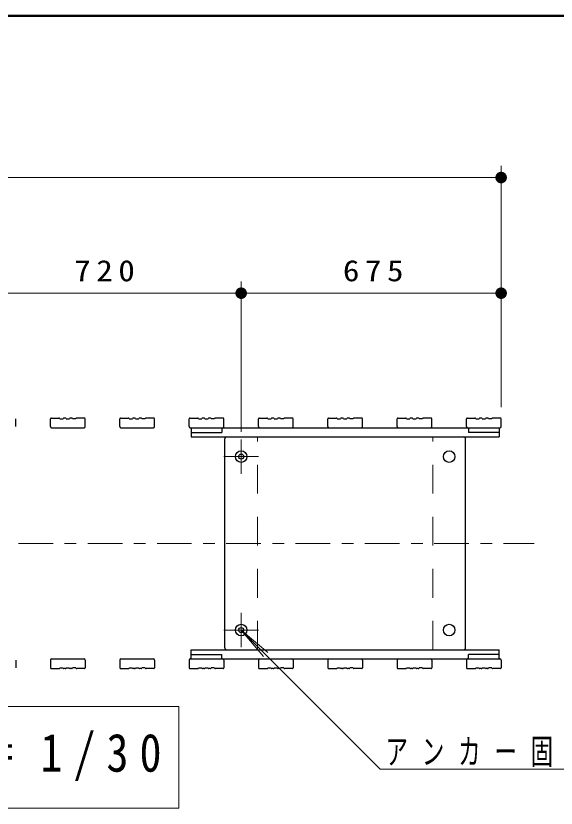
# Model space of a CAD drawing. Units: millimetres on the paper, scale 1:30. Extents: x -385 to 0, y 0 to 267.
# Drawn here: x -114.4 to -67.6, y 198.5 to 267 of the extents above; entities that cross this region are included whole.
import ezdxf

# ---------------------------------------------------------------- set-up
doc = ezdxf.new("R2010")
doc.units = ezdxf.units.MM
doc.linetypes.add('USER1', pattern=[4.5, 2.5, -2])
doc.linetypes.add('USER2', pattern=[6, 3, -1, 1, -1])
doc.layers.add('LY_1', color=7, linetype='Continuous', lineweight=25)
doc.layers.add('LY_4', color=7, linetype='Continuous', lineweight=13)
doc.styles.add('ＭＳ ゴシック', font='')
doc.styles.get('ＭＳ ゴシック').set_extended_font_data('MS Gothic')

# ---------------------------------------------------------------- blocks, each defined once
blk = doc.blocks.new('filled_dot')
at = {"color": 0, "linetype": 'Continuous', "lineweight": -2, "const_width": 1.25}
blk.add_lwpolyline([(-0.625, 0, 1), (0.625, 0, 1)], format="xyb", close=True, dxfattribs=at)

msp = doc.modelspace()

# ---------------------------------------------------------------- linework, layer by layer
at = {"layer": 'LY_1', "lineweight": 13}
for p, q in [((-72.404, 244.015), (-72.404, 254.015)), ((-177.404, 253.015), (-72.404, 253.015)), ((-94.904, 231.038), (-94.904, 244.015)), ((-72.404, 233.149), (-72.404, 244.015)), ((-118.904, 243.015), (-94.904, 243.015)), ((-94.904, 243.015), (-72.404, 243.015)), ((-94.904, 213.882), (-92.976, 211.584)), ((-94.904, 213.882), (-92.606, 211.954)), ((-82.863, 201.84), (-94.904, 213.882)), ((-100.31, 207.282), (-148.11, 207.282)), ((-100.31, 198.482), (-100.31, 207.282)), ((-82.863, 201.84), (-49.409, 201.84)), ((-148.11, 198.482), (-100.31, 198.482))]:
    msp.add_line(p, q, dxfattribs=at)
at = {"layer": 'LY_1'}
for p, q in [((-114.404, 231.482), (-114.404, 232.149)), ((-111.404, 231.482), (-111.404, 232.149)), ((-111.338, 232.215), (-110.671, 232.215)), ((-110.604, 232.149), (-110.304, 232.149)), ((-110.121, 232.215), (-110.238, 232.215)), ((-110.054, 232.149), (-109.754, 232.149)), ((-109.571, 232.215), (-109.688, 232.215)), ((-109.204, 232.149), (-109.504, 232.149)), ((-108.471, 232.215), (-109.138, 232.215)), ((-108.404, 231.482), (-108.404, 232.149)), ((-105.404, 231.482), (-105.404, 232.149)), ((-105.338, 232.215), (-104.671, 232.215)), ((-104.604, 232.149), (-104.304, 232.149)), ((-104.121, 232.215), (-104.238, 232.215)), ((-104.054, 232.149), (-103.754, 232.149)), ((-103.571, 232.215), (-103.688, 232.215)), ((-103.204, 232.149), (-103.504, 232.149)), ((-102.471, 232.215), (-103.138, 232.215)), ((-102.404, 231.482), (-102.404, 232.149)), ((-99.404, 231.482), (-99.404, 232.149)), ((-99.338, 232.215), (-98.671, 232.215)), ((-98.604, 232.149), (-98.304, 232.149)), ((-98.121, 232.215), (-98.238, 232.215)), ((-98.054, 232.149), (-97.754, 232.149)), ((-97.571, 232.215), (-97.688, 232.215)), ((-97.204, 232.149), (-97.504, 232.149)), ((-96.471, 232.215), (-97.138, 232.215)), ((-96.404, 231.482), (-96.404, 232.149)), ((-93.404, 231.482), (-93.404, 232.149)), ((-93.338, 232.215), (-92.671, 232.215)), ((-92.604, 232.149), (-92.304, 232.149)), ((-92.121, 232.215), (-92.238, 232.215)), ((-92.054, 232.149), (-91.754, 232.149)), ((-91.571, 232.215), (-91.688, 232.215)), ((-91.204, 232.149), (-91.504, 232.149)), ((-90.471, 232.215), (-91.138, 232.215)), ((-90.404, 231.482), (-90.404, 232.149)), ((-87.404, 231.482), (-87.404, 232.149)), ((-87.338, 232.215), (-86.671, 232.215)), ((-86.604, 232.149), (-86.304, 232.149)), ((-86.121, 232.215), (-86.238, 232.215)), ((-86.054, 232.149), (-85.754, 232.149)), ((-85.571, 232.215), (-85.688, 232.215)), ((-85.204, 232.149), (-85.504, 232.149)), ((-84.471, 232.215), (-85.138, 232.215)), ((-84.404, 231.482), (-84.404, 232.149)), ((-81.404, 231.482), (-81.404, 232.149)), ((-81.338, 232.215), (-80.671, 232.215)), ((-80.604, 232.149), (-80.304, 232.149)), ((-80.121, 232.215), (-80.238, 232.215)), ((-80.054, 232.149), (-79.754, 232.149)), ((-79.571, 232.215), (-79.688, 232.215)), ((-79.204, 232.149), (-79.504, 232.149)), ((-78.471, 232.215), (-79.138, 232.215)), ((-78.404, 231.482), (-78.404, 232.149)), ((-75.404, 231.482), (-75.404, 232.149)), ((-75.338, 232.215), (-74.671, 232.215)), ((-74.604, 232.149), (-74.304, 232.149)), ((-74.121, 232.215), (-74.238, 232.215)), ((-74.054, 232.149), (-73.754, 232.149)), ((-73.571, 232.215), (-73.688, 232.215)), ((-73.204, 232.149), (-73.504, 232.149)), ((-72.471, 232.215), (-73.138, 232.215)), ((-72.404, 231.482), (-72.404, 232.149)), ((-111.304, 231.382), (-108.504, 231.382)), ((-105.304, 231.382), (-102.504, 231.382)), ((-99.304, 231.382), (-72.504, 231.382)), ((-99.238, 231.382), (-99.238, 230.582)), ((-99.238, 230.982), (-96.571, 230.982)), ((-96.571, 231.382), (-96.571, 230.982)), ((-75.238, 231.382), (-75.238, 230.982)), ((-72.571, 230.982), (-75.238, 230.982)), ((-72.571, 231.382), (-72.571, 230.582)), ((-99.238, 230.582), (-72.571, 230.582)), ((-96.321, 212.349), (-96.321, 230.415)), ((-75.488, 212.349), (-75.488, 230.415)), ((-99.238, 212.182), (-72.571, 212.182)), ((-99.238, 211.382), (-99.238, 212.182)), ((-99.238, 211.782), (-96.571, 211.782)), ((-96.571, 211.382), (-96.571, 211.782)), ((-72.571, 211.782), (-75.238, 211.782)), ((-75.238, 211.382), (-75.238, 211.782)), ((-72.571, 211.382), (-72.571, 212.182)), ((-114.404, 211.282), (-114.404, 210.615)), ((-111.404, 211.282), (-111.404, 210.615)), ((-111.304, 211.382), (-108.504, 211.382)), ((-108.404, 211.282), (-108.404, 210.615)), ((-105.404, 211.282), (-105.404, 210.615)), ((-105.304, 211.382), (-102.504, 211.382)), ((-102.404, 211.282), (-102.404, 210.615)), ((-99.404, 211.282), (-99.404, 210.615)), ((-99.304, 211.382), (-72.504, 211.382)), ((-96.404, 211.282), (-96.404, 210.615)), ((-93.404, 211.282), (-93.404, 210.615)), ((-90.404, 211.282), (-90.404, 210.615)), ((-87.404, 211.282), (-87.404, 210.615)), ((-84.404, 211.282), (-84.404, 210.615)), ((-81.404, 211.282), (-81.404, 210.615)), ((-78.404, 211.282), (-78.404, 210.615)), ((-75.404, 211.282), (-75.404, 210.615)), ((-72.404, 211.282), (-72.404, 210.615)), ((-111.338, 210.549), (-110.671, 210.549)), ((-110.604, 210.615), (-110.304, 210.615)), ((-110.121, 210.549), (-110.238, 210.549)), ((-110.054, 210.615), (-109.754, 210.615)), ((-109.571, 210.549), (-109.688, 210.549)), ((-109.204, 210.615), (-109.504, 210.615)), ((-108.471, 210.549), (-109.138, 210.549)), ((-105.338, 210.549), (-104.671, 210.549)), ((-104.604, 210.615), (-104.304, 210.615)), ((-104.121, 210.549), (-104.238, 210.549)), ((-104.054, 210.615), (-103.754, 210.615)), ((-103.571, 210.549), (-103.688, 210.549)), ((-103.204, 210.615), (-103.504, 210.615)), ((-102.471, 210.549), (-103.138, 210.549)), ((-99.338, 210.549), (-98.671, 210.549)), ((-98.604, 210.615), (-98.304, 210.615)), ((-98.121, 210.549), (-98.238, 210.549)), ((-98.054, 210.615), (-97.754, 210.615)), ((-97.571, 210.549), (-97.688, 210.549)), ((-97.204, 210.615), (-97.504, 210.615)), ((-96.471, 210.549), (-97.138, 210.549)), ((-93.338, 210.549), (-92.671, 210.549)), ((-92.604, 210.615), (-92.304, 210.615)), ((-92.121, 210.549), (-92.238, 210.549)), ((-92.054, 210.615), (-91.754, 210.615)), ((-91.571, 210.549), (-91.688, 210.549)), ((-91.204, 210.615), (-91.504, 210.615)), ((-90.471, 210.549), (-91.138, 210.549)), ((-87.338, 210.549), (-86.671, 210.549)), ((-86.604, 210.615), (-86.304, 210.615)), ((-86.121, 210.549), (-86.238, 210.549)), ((-86.054, 210.615), (-85.754, 210.615)), ((-85.571, 210.549), (-85.688, 210.549)), ((-85.204, 210.615), (-85.504, 210.615)), ((-84.471, 210.549), (-85.138, 210.549)), ((-81.338, 210.549), (-80.671, 210.549)), ((-80.604, 210.615), (-80.304, 210.615)), ((-80.121, 210.549), (-80.238, 210.549)), ((-80.054, 210.615), (-79.754, 210.615)), ((-79.571, 210.549), (-79.688, 210.549)), ((-79.204, 210.615), (-79.504, 210.615)), ((-78.471, 210.549), (-79.138, 210.549)), ((-75.338, 210.549), (-74.671, 210.549)), ((-74.604, 210.615), (-74.304, 210.615)), ((-74.121, 210.549), (-74.238, 210.549)), ((-74.054, 210.615), (-73.754, 210.615)), ((-73.571, 210.549), (-73.688, 210.549)), ((-73.204, 210.615), (-73.504, 210.615)), ((-72.471, 210.549), (-73.138, 210.549))]:
    msp.add_line(p, q, dxfattribs=at)
at = {"layer": 'LY_1', "linetype": 'USER2', "lineweight": 13}
for p, q in [((-94.904, 227.393), (-94.904, 230.371)), ((-93.415, 228.882), (-96.393, 228.882)), ((-180.187, 221.382), (-69.547, 221.382)), ((-94.904, 212.393), (-94.904, 215.371)), ((-93.415, 213.882), (-96.393, 213.882))]:
    msp.add_line(p, q, dxfattribs=at)
at = {"layer": 'LY_1', "linetype": 'USER1', "lineweight": 13}
for p, q in [((-93.488, 212.182), (-93.488, 230.582)), ((-78.321, 212.182), (-78.321, 230.582))]:
    msp.add_line(p, q, dxfattribs=at)
at = {"layer": 'LY_1'}
for centre, radius in [((-94.904, 228.882), 0.5), ((-94.904, 228.882), 0.217), ((-76.904, 228.882), 0.5), ((-94.904, 213.882), 0.5), ((-94.904, 213.882), 0.217), ((-76.904, 213.882), 0.5)]:
    msp.add_circle(centre, radius, dxfattribs=at)
for centre, radius, start, end in [((-111.338, 232.149), 0.0667, 90, 180), ((-110.671, 232.149), 0.0667, 360, 90), ((-110.238, 232.149), 0.0667, 90, 180), ((-110.121, 232.149), 0.0667, 360, 90), ((-109.688, 232.149), 0.0667, 90, 180), ((-109.571, 232.149), 0.0667, 0, 90), ((-109.138, 232.149), 0.0667, 90, 180), ((-108.471, 232.149), 0.0667, 0, 90), ((-105.338, 232.149), 0.0667, 90, 180), ((-104.671, 232.149), 0.0667, 360, 90), ((-104.238, 232.149), 0.0667, 90, 180), ((-104.121, 232.149), 0.0667, 360, 90), ((-103.688, 232.149), 0.0667, 90, 180), ((-103.571, 232.149), 0.0667, 0, 90), ((-103.138, 232.149), 0.0667, 90, 180), ((-102.471, 232.149), 0.0667, 0, 90), ((-99.338, 232.149), 0.0667, 90, 180), ((-98.671, 232.149), 0.0667, 360, 90), ((-98.238, 232.149), 0.0667, 90, 180), ((-98.121, 232.149), 0.0667, 360, 90), ((-97.688, 232.149), 0.0667, 90, 180), ((-97.571, 232.149), 0.0667, 0, 90), ((-97.138, 232.149), 0.0667, 90, 180), ((-96.471, 232.149), 0.0667, 0, 90), ((-93.338, 232.149), 0.0667, 90, 180), ((-92.671, 232.149), 0.0667, 360, 90), ((-92.238, 232.149), 0.0667, 90, 180), ((-92.121, 232.149), 0.0667, 360, 90), ((-91.688, 232.149), 0.0667, 90, 180), ((-91.571, 232.149), 0.0667, 0, 90), ((-91.138, 232.149), 0.0667, 90, 180), ((-90.471, 232.149), 0.0667, 0, 90), ((-87.338, 232.149), 0.0667, 90, 180), ((-86.671, 232.149), 0.0667, 360, 90), ((-86.238, 232.149), 0.0667, 90, 180), ((-86.121, 232.149), 0.0667, 360, 90), ((-85.688, 232.149), 0.0667, 90, 180), ((-85.571, 232.149), 0.0667, 0, 90), ((-85.138, 232.149), 0.0667, 90, 180), ((-84.471, 232.149), 0.0667, 0, 90), ((-81.338, 232.149), 0.0667, 90, 180), ((-80.671, 232.149), 0.0667, 360, 90), ((-80.238, 232.149), 0.0667, 90, 180), ((-80.121, 232.149), 0.0667, 360, 90), ((-79.688, 232.149), 0.0667, 90, 180), ((-79.571, 232.149), 0.0667, 0, 90), ((-79.138, 232.149), 0.0667, 90, 180), ((-78.471, 232.149), 0.0667, 0, 90), ((-75.338, 232.149), 0.0667, 90, 180), ((-74.671, 232.149), 0.0667, 360, 90), ((-74.238, 232.149), 0.0667, 90, 180), ((-74.121, 232.149), 0.0667, 360, 90), ((-73.688, 232.149), 0.0667, 90, 180), ((-73.571, 232.149), 0.0667, 0, 90), ((-73.138, 232.149), 0.0667, 90, 180), ((-72.471, 232.149), 0.0667, 0, 90), ((-111.304, 231.482), 0.1, 180, 270), ((-108.504, 231.482), 0.1, 270, 0), ((-105.304, 231.482), 0.1, 180, 270), ((-102.504, 231.482), 0.1, 270, 0), ((-99.304, 231.482), 0.1, 180, 270), ((-96.504, 231.482), 0.1, 270, 0), ((-93.304, 231.482), 0.1, 180, 270), ((-90.504, 231.482), 0.1, 270, 0), ((-87.304, 231.482), 0.1, 180, 270), ((-84.504, 231.482), 0.1, 270, 0), ((-81.304, 231.482), 0.1, 180, 270), ((-78.504, 231.482), 0.1, 270, 0), ((-75.304, 231.482), 0.1, 180, 270), ((-72.504, 231.482), 0.1, 270, 0), ((-96.154, 230.415), 0.167, 90, 180), ((-75.654, 230.415), 0.167, 0, 90), ((-96.154, 212.349), 0.167, 180, 270), ((-75.654, 212.349), 0.167, 270, 0), ((-111.304, 211.282), 0.1, 90, 180), ((-108.504, 211.282), 0.1, 0, 90), ((-105.304, 211.282), 0.1, 90, 180), ((-102.504, 211.282), 0.1, 0, 90), ((-99.304, 211.282), 0.1, 90, 180), ((-96.504, 211.282), 0.1, 0, 90), ((-93.304, 211.282), 0.1, 90, 180), ((-90.504, 211.282), 0.1, 0, 90), ((-87.304, 211.282), 0.1, 90, 180), ((-84.504, 211.282), 0.1, 0, 90), ((-81.304, 211.282), 0.1, 90, 180), ((-78.504, 211.282), 0.1, 0, 90), ((-75.304, 211.282), 0.1, 90, 180), ((-72.504, 211.282), 0.1, 0, 90), ((-111.338, 210.615), 0.0667, 180, 270), ((-110.671, 210.615), 0.0667, 270, 0), ((-110.238, 210.615), 0.0667, 180, 270), ((-110.121, 210.615), 0.0667, 270, 0), ((-109.688, 210.615), 0.0667, 180, 270), ((-109.571, 210.615), 0.0667, 270, 0), ((-109.138, 210.615), 0.0667, 180, 270), ((-108.471, 210.615), 0.0667, 270, 0), ((-105.338, 210.615), 0.0667, 180, 270), ((-104.671, 210.615), 0.0667, 270, 0), ((-104.238, 210.615), 0.0667, 180, 270), ((-104.121, 210.615), 0.0667, 270, 0), ((-103.688, 210.615), 0.0667, 180, 270), ((-103.571, 210.615), 0.0667, 270, 0), ((-103.138, 210.615), 0.0667, 180, 270), ((-102.471, 210.615), 0.0667, 270, 0), ((-99.338, 210.615), 0.0667, 180, 270), ((-98.671, 210.615), 0.0667, 270, 0), ((-98.238, 210.615), 0.0667, 180, 270), ((-98.121, 210.615), 0.0667, 270, 0), ((-97.688, 210.615), 0.0667, 180, 270), ((-97.571, 210.615), 0.0667, 270, 0), ((-97.138, 210.615), 0.0667, 180, 270), ((-96.471, 210.615), 0.0667, 270, 0), ((-93.338, 210.615), 0.0667, 180, 270), ((-92.671, 210.615), 0.0667, 270, 0), ((-92.238, 210.615), 0.0667, 180, 270), ((-92.121, 210.615), 0.0667, 270, 0), ((-91.688, 210.615), 0.0667, 180, 270), ((-91.571, 210.615), 0.0667, 270, 0), ((-91.138, 210.615), 0.0667, 180, 270), ((-90.471, 210.615), 0.0667, 270, 0), ((-87.338, 210.615), 0.0667, 180, 270), ((-86.671, 210.615), 0.0667, 270, 0), ((-86.238, 210.615), 0.0667, 180, 270), ((-86.121, 210.615), 0.0667, 270, 0), ((-85.688, 210.615), 0.0667, 180, 270), ((-85.571, 210.615), 0.0667, 270, 0), ((-85.138, 210.615), 0.0667, 180, 270), ((-84.471, 210.615), 0.0667, 270, 0), ((-81.338, 210.615), 0.0667, 180, 270), ((-80.671, 210.615), 0.0667, 270, 0), ((-80.238, 210.615), 0.0667, 180, 270), ((-80.121, 210.615), 0.0667, 270, 0), ((-79.688, 210.615), 0.0667, 180, 270), ((-79.571, 210.615), 0.0667, 270, 0), ((-79.138, 210.615), 0.0667, 180, 270), ((-78.471, 210.615), 0.0667, 270, 0), ((-75.338, 210.615), 0.0667, 180, 270), ((-74.671, 210.615), 0.0667, 270, 0), ((-74.238, 210.615), 0.0667, 180, 270), ((-74.121, 210.615), 0.0667, 270, 0), ((-73.688, 210.615), 0.0667, 180, 270), ((-73.571, 210.615), 0.0667, 270, 0), ((-73.138, 210.615), 0.0667, 180, 270), ((-72.471, 210.615), 0.0667, 270, 0)]:
    msp.add_arc(centre, radius, start, end, dxfattribs=at)
at = {"layer": 'LY_4', "lineweight": 50}
msp.add_line((0, 267), (-385, 267), dxfattribs=at)

# ---------------------------------------------------------------- block references
at = {"layer": 'LY_1', "lineweight": 13, "xscale": 0.4, "yscale": 0.4, "rotation": 180}
for p in [(-72.404, 253.015), (-94.904, 243.015), (-72.404, 243.015)]:
    msp.add_blockref('filled_dot', p, dxfattribs=at)
at = {"layer": 'LY_1', "lineweight": 13, "xscale": 0.4, "yscale": 0.4}
msp.add_blockref('filled_dot', (-94.904, 243.015), dxfattribs=at)

# ---------------------------------------------------------------- texts
at = {"layer": 'LY_1', "style": 'ＭＳ ゴシック'}
for s, insert, char_height, attachment_point in [('\\T1.33;\\W1.15;720', (-106.489, 244.015), 1.833, 8), ('\\T1.33;\\W1.15;675', (-83.238, 244.015), 1.833, 8), ('\\T1.5;\\W0.85;床伏図\u3000Ｓ＝1/30', (-146.71, 202.882), 3.299, 4), ('\\T1.61;\\W0.65;アンカー固定（6カ所）', (-82.409, 201.99), 2.199, 7)]:
    msp.add_mtext(s, dxfattribs=dict(at, insert=insert, char_height=char_height, attachment_point=attachment_point))

doc.saveas('drawing.dxf')
